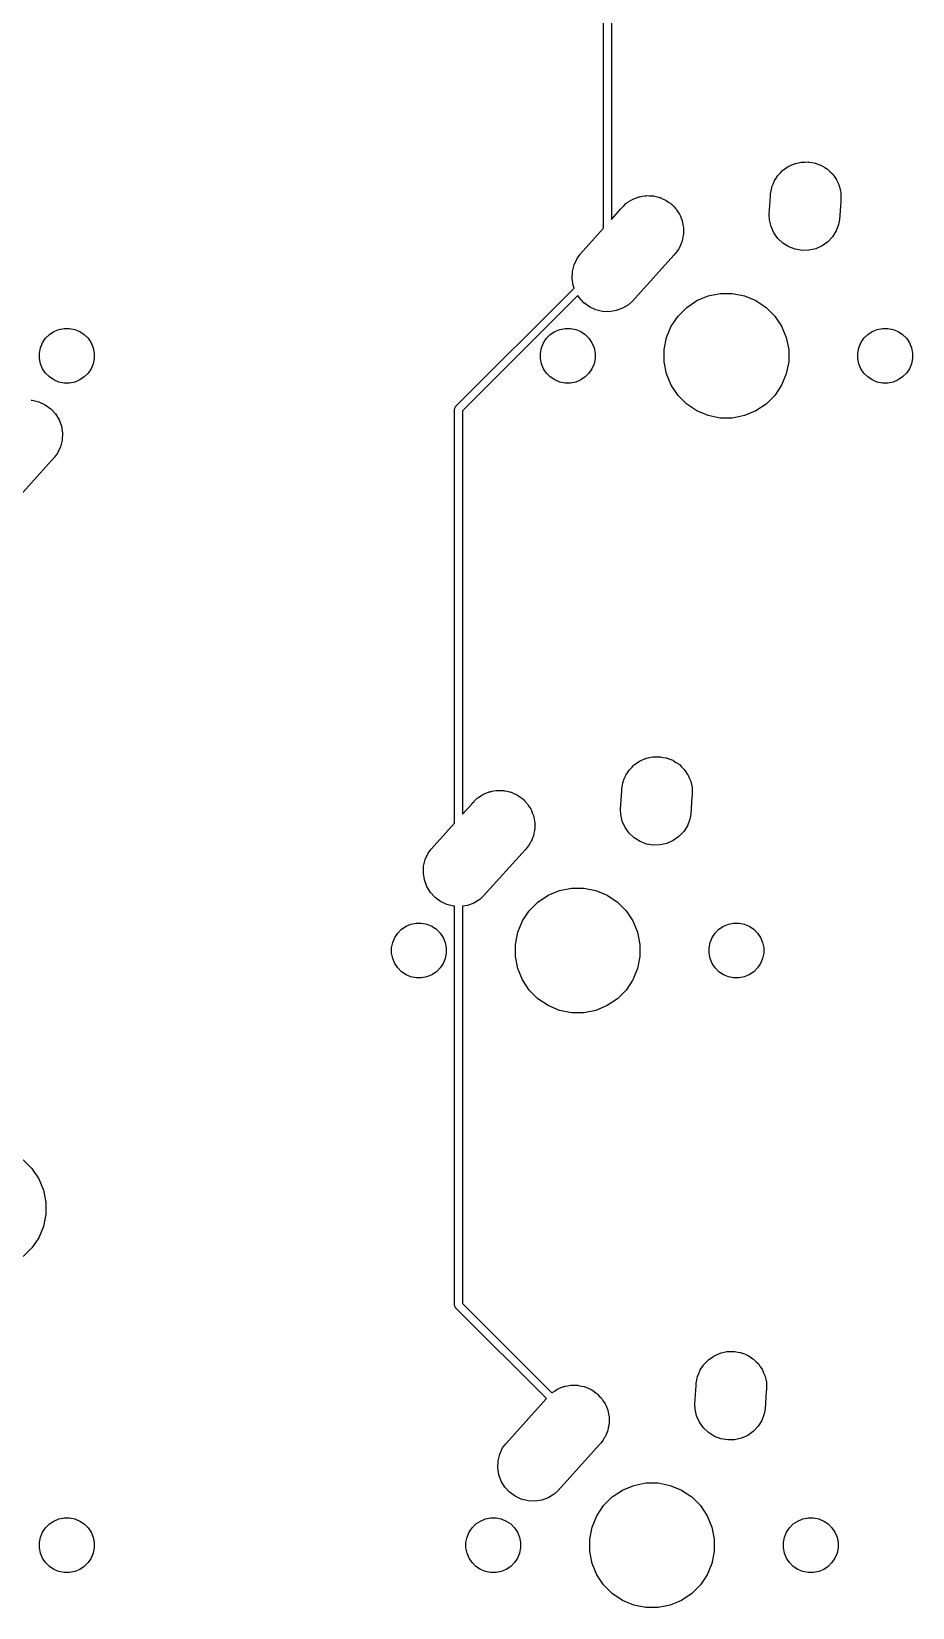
# Model space of a CAD drawing. Extents: x -662 to -203, y -195 to -58.
# Drawn here: x -512 to -483.8, y -166.3 to -115.9 of the extents above; entities that cross this region are included whole.
import ezdxf

# ---------------------------------------------------------------- set-up
doc = ezdxf.new("R2010")
doc.units = 0
doc.layers.add('BLACK', color=7, linetype='CONTINUOUS')

msp = doc.modelspace()

# ---------------------------------------------------------------- linework, layer by layer
at = {"layer": 'BLACK', "linetype": 'CONTINUOUS'}
for p, q in [((-493.674, -122.168), (-493.674, -108.92)), ((-493.42, -108.967), (-493.42, -121.885)), ((-487.73, -120.174), (-487.643, -120.138)), ((-487.643, -120.138), (-487.557, -120.099)), ((-487.557, -120.099), (-487.541, -120.095)), ((-487.541, -120.095), (-487.526, -120.089)), ((-487.526, -120.089), (-487.433, -120.071)), ((-487.433, -120.071), (-487.341, -120.049)), ((-487.341, -120.049), (-487.325, -120.049)), ((-487.325, -120.049), (-487.308, -120.046)), ((-487.308, -120.046), (-487.214, -120.046)), ((-487.214, -120.046), (-487.12, -120.043)), ((-487.12, -120.043), (-487.103, -120.046)), ((-487.103, -120.046), (-487.087, -120.046)), ((-487.087, -120.046), (-486.994, -120.064)), ((-486.994, -120.064), (-486.901, -120.08)), ((-486.901, -120.08), (-486.886, -120.086)), ((-486.886, -120.086), (-486.869, -120.089)), ((-486.869, -120.089), (-486.782, -120.125)), ((-486.782, -120.125), (-486.694, -120.159)), ((-488.201, -120.653), (-488.194, -120.638)), ((-488.194, -120.638), (-488.142, -120.559)), ((-488.142, -120.559), (-488.092, -120.479)), ((-488.092, -120.479), (-488.08, -120.467)), ((-488.08, -120.467), (-488.071, -120.454)), ((-488.071, -120.454), (-488.005, -120.387)), ((-488.005, -120.387), (-487.94, -120.318)), ((-487.94, -120.318), (-487.926, -120.309)), ((-487.926, -120.309), (-487.915, -120.297)), ((-487.915, -120.297), (-487.836, -120.244)), ((-487.836, -120.244), (-487.759, -120.19)), ((-487.759, -120.19), (-487.744, -120.183)), ((-487.744, -120.183), (-487.73, -120.174)), ((-486.694, -120.159), (-486.68, -120.167)), ((-486.68, -120.167), (-486.665, -120.174)), ((-486.665, -120.174), (-486.586, -120.226)), ((-486.586, -120.226), (-486.506, -120.276)), ((-486.506, -120.276), (-486.494, -120.288)), ((-486.494, -120.288), (-486.48, -120.297)), ((-486.48, -120.297), (-486.414, -120.364)), ((-486.414, -120.364), (-486.345, -120.428)), ((-486.345, -120.428), (-486.335, -120.442)), ((-486.335, -120.442), (-486.324, -120.454)), ((-486.324, -120.454), (-486.271, -120.532)), ((-486.271, -120.532), (-486.216, -120.609)), ((-486.216, -120.609), (-486.21, -120.624)), ((-486.21, -120.624), (-486.2, -120.638)), ((-486.2, -120.638), (-486.164, -120.725)), ((-492.518, -121.156), (-492.433, -121.142)), ((-492.433, -121.142), (-492.348, -121.126)), ((-492.348, -121.126), (-492.323, -121.126)), ((-492.323, -121.126), (-492.299, -121.122)), ((-492.299, -121.122), (-492.213, -121.126)), ((-492.213, -121.126), (-492.127, -121.126)), ((-492.127, -121.126), (-492.102, -121.131)), ((-492.102, -121.131), (-492.077, -121.132)), ((-492.077, -121.132), (-491.994, -121.152)), ((-488.364, -121.728), (-488.322, -121.132)), ((-488.322, -121.06), (-488.304, -120.967)), ((-488.322, -121.132), (-488.322, -121.06)), ((-488.304, -120.967), (-488.288, -120.874)), ((-488.288, -120.874), (-488.282, -120.859)), ((-488.282, -120.859), (-488.279, -120.843)), ((-488.279, -120.843), (-488.243, -120.755)), ((-488.243, -120.755), (-488.21, -120.667)), ((-488.21, -120.667), (-488.201, -120.653)), ((-486.164, -120.725), (-486.126, -120.811)), ((-486.126, -120.811), (-486.122, -120.827)), ((-486.122, -120.827), (-486.116, -120.843)), ((-486.116, -120.843), (-486.097, -120.935)), ((-486.097, -120.935), (-486.076, -121.027)), ((-486.076, -121.027), (-486.076, -121.044)), ((-486.076, -121.044), (-486.072, -121.06)), ((-486.072, -121.06), (-486.072, -121.154)), ((-493.42, -121.885), (-493.128, -121.559)), ((-493.128, -121.559), (-493.111, -121.534)), ((-493.111, -121.534), (-493.054, -121.477)), ((-493.054, -121.477), (-493.038, -121.458)), ((-493.038, -121.458), (-493.015, -121.438)), ((-493.015, -121.438), (-492.955, -121.377)), ((-492.955, -121.377), (-492.934, -121.363)), ((-492.934, -121.363), (-492.915, -121.346)), ((-492.915, -121.346), (-492.842, -121.302)), ((-492.842, -121.302), (-492.77, -121.254)), ((-492.77, -121.254), (-492.747, -121.244)), ((-492.747, -121.244), (-492.726, -121.231)), ((-492.726, -121.231), (-492.645, -121.202)), ((-492.645, -121.202), (-492.566, -121.169)), ((-492.566, -121.169), (-492.541, -121.164)), ((-492.541, -121.164), (-492.518, -121.156)), ((-491.994, -121.152), (-491.909, -121.169)), ((-491.909, -121.169), (-491.886, -121.178)), ((-491.886, -121.178), (-491.862, -121.184)), ((-491.862, -121.184), (-491.784, -121.221)), ((-491.784, -121.221), (-491.705, -121.254)), ((-491.705, -121.254), (-491.684, -121.268)), ((-491.684, -121.268), (-491.661, -121.278)), ((-491.661, -121.278), (-491.592, -121.329)), ((-491.592, -121.329), (-491.52, -121.377)), ((-491.52, -121.377), (-491.503, -121.395)), ((-491.503, -121.395), (-491.482, -121.409)), ((-491.482, -121.409), (-491.424, -121.473)), ((-491.424, -121.473), (-491.364, -121.534)), ((-491.364, -121.534), (-491.35, -121.554)), ((-491.35, -121.554), (-491.333, -121.573)), ((-491.333, -121.573), (-491.288, -121.646)), ((-491.288, -121.646), (-491.24, -121.718)), ((-486.08, -121.32), (-486.119, -121.883)), ((-486.072, -121.282), (-486.08, -121.32)), ((-486.072, -121.154), (-486.071, -121.193)), ((-486.071, -121.193), (-486.072, -121.209)), ((-486.072, -121.209), (-486.072, -121.282)), ((-491.24, -121.718), (-491.231, -121.741)), ((-491.231, -121.741), (-491.218, -121.762)), ((-491.218, -121.762), (-491.189, -121.843)), ((-491.189, -121.843), (-491.156, -121.923)), ((-491.156, -121.923), (-491.151, -121.947)), ((-491.151, -121.947), (-491.142, -121.971)), ((-491.142, -121.971), (-491.129, -122.056)), ((-491.129, -122.056), (-491.112, -122.14)), ((-491.112, -122.14), (-491.112, -122.165)), ((-488.359, -121.894), (-488.364, -121.728)), ((-488.309, -122.11), (-488.359, -121.894)), ((-488.218, -122.313), (-488.309, -122.11)), ((-486.146, -122.047), (-486.225, -122.254)), ((-486.119, -121.883), (-486.146, -122.047)), ((-494.422, -123.001), (-493.674, -122.168)), ((-491.171, -122.626), (-491.208, -122.704)), ((-491.165, -122.602), (-491.171, -122.626)), ((-491.156, -122.579), (-491.165, -122.602)), ((-491.139, -122.495), (-491.156, -122.579)), ((-491.118, -122.411), (-491.139, -122.495)), ((-491.117, -122.386), (-491.118, -122.411)), ((-491.112, -122.362), (-491.117, -122.386)), ((-491.112, -122.165), (-491.109, -122.19)), ((-491.109, -122.19), (-491.112, -122.276)), ((-491.112, -122.276), (-491.112, -122.362)), ((-488.09, -122.493), (-488.218, -122.313)), ((-487.929, -122.645), (-488.09, -122.493)), ((-487.741, -122.763), (-487.929, -122.645)), ((-486.495, -122.603), (-486.676, -122.732)), ((-486.343, -122.442), (-486.495, -122.603)), ((-486.225, -122.254), (-486.343, -122.442)), ((-494.614, -123.335), (-494.52, -123.134)), ((-494.52, -123.134), (-494.422, -123.001)), ((-491.42, -123.025), (-492.747, -124.503)), ((-491.364, -122.968), (-491.42, -123.025)), ((-491.316, -122.896), (-491.364, -122.968)), ((-491.265, -122.827), (-491.316, -122.896)), ((-491.254, -122.804), (-491.265, -122.827)), ((-491.24, -122.784), (-491.254, -122.804)), ((-491.208, -122.704), (-491.24, -122.784)), ((-487.534, -122.842), (-487.741, -122.763)), ((-487.315, -122.878), (-487.534, -122.842)), ((-487.094, -122.872), (-487.315, -122.878)), ((-486.878, -122.822), (-487.094, -122.872)), ((-486.676, -122.732), (-486.878, -122.822)), ((-494.676, -123.772), (-494.666, -123.55)), ((-494.666, -123.55), (-494.614, -123.335)), ((-498.395, -127.87), (-494.609, -124.084)), ((-494.643, -123.991), (-494.676, -123.772)), ((-494.609, -124.084), (-494.643, -123.991)), ((-494.491, -124.325), (-498.183, -128.017)), ((-494.452, -124.389), (-494.491, -124.325)), ((-494.302, -124.552), (-494.452, -124.389)), ((-494.124, -124.683), (-494.302, -124.552)), ((-493.923, -124.777), (-494.124, -124.683)), ((-492.869, -124.615), (-493.059, -124.73)), ((-492.747, -124.503), (-492.869, -124.615)), ((-491.008, -124.702), (-490.682, -124.484)), ((-490.682, -124.484), (-490.319, -124.333)), ((-490.319, -124.333), (-489.934, -124.257)), ((-489.934, -124.257), (-489.541, -124.257)), ((-489.541, -124.257), (-489.156, -124.333)), ((-489.156, -124.333), (-488.793, -124.484)), ((-488.793, -124.484), (-488.466, -124.702)), ((-493.708, -124.83), (-493.923, -124.777)), ((-493.486, -124.839), (-493.708, -124.83)), ((-493.267, -124.806), (-493.486, -124.839)), ((-493.059, -124.73), (-493.267, -124.806)), ((-491.504, -125.306), (-491.286, -124.98)), ((-491.286, -124.98), (-491.008, -124.702)), ((-488.466, -124.702), (-488.189, -124.98)), ((-488.189, -124.98), (-487.97, -125.306)), ((-511.627, -125.836), (-511.531, -125.693)), ((-511.531, -125.693), (-511.409, -125.571)), ((-511.409, -125.571), (-511.266, -125.475)), ((-511.266, -125.475), (-511.106, -125.409)), ((-511.106, -125.409), (-510.937, -125.376)), ((-510.937, -125.376), (-510.765, -125.376)), ((-510.765, -125.376), (-510.596, -125.409)), ((-510.596, -125.409), (-510.437, -125.475)), ((-510.437, -125.475), (-510.293, -125.571)), ((-510.293, -125.571), (-510.171, -125.693)), ((-510.171, -125.693), (-510.076, -125.836)), ((-495.593, -125.836), (-495.497, -125.693)), ((-495.497, -125.693), (-495.375, -125.571)), ((-495.375, -125.571), (-495.232, -125.475)), ((-495.232, -125.475), (-495.073, -125.409)), ((-495.073, -125.409), (-494.904, -125.376)), ((-494.904, -125.376), (-494.731, -125.376)), ((-494.731, -125.376), (-494.562, -125.409)), ((-494.562, -125.409), (-494.403, -125.475)), ((-494.403, -125.475), (-494.26, -125.571)), ((-494.26, -125.571), (-494.138, -125.693)), ((-494.138, -125.693), (-494.042, -125.836)), ((-491.731, -126.054), (-491.655, -125.669)), ((-491.655, -125.669), (-491.504, -125.306)), ((-487.97, -125.306), (-487.82, -125.669)), ((-487.82, -125.669), (-487.743, -126.054)), ((-485.433, -125.836), (-485.337, -125.693)), ((-485.337, -125.693), (-485.215, -125.571)), ((-485.215, -125.571), (-485.072, -125.475)), ((-485.072, -125.475), (-484.913, -125.409)), ((-484.913, -125.409), (-484.744, -125.376)), ((-484.744, -125.376), (-484.571, -125.376)), ((-484.571, -125.376), (-484.402, -125.409)), ((-484.402, -125.409), (-484.243, -125.475)), ((-484.243, -125.475), (-484.1, -125.571)), ((-484.1, -125.571), (-483.978, -125.693)), ((-483.978, -125.693), (-483.882, -125.836)), ((-511.726, -126.165), (-511.693, -125.995)), ((-511.726, -126.337), (-511.726, -126.165)), ((-511.693, -125.995), (-511.627, -125.836)), ((-510.076, -125.836), (-510.01, -125.995)), ((-510.01, -125.995), (-509.976, -126.165)), ((-509.976, -126.165), (-509.976, -126.337)), ((-495.692, -126.165), (-495.659, -125.995)), ((-495.692, -126.337), (-495.692, -126.165)), ((-495.659, -125.995), (-495.593, -125.836)), ((-494.042, -125.836), (-493.976, -125.995)), ((-493.976, -125.995), (-493.942, -126.165)), ((-493.942, -126.165), (-493.942, -126.337)), ((-491.731, -126.447), (-491.731, -126.054)), ((-487.743, -126.054), (-487.743, -126.447)), ((-485.532, -126.165), (-485.499, -125.995)), ((-485.532, -126.337), (-485.532, -126.165)), ((-485.499, -125.995), (-485.433, -125.836)), ((-483.882, -125.836), (-483.816, -125.995)), ((-483.816, -125.995), (-483.782, -126.165)), ((-483.782, -126.165), (-483.782, -126.337)), ((-511.693, -126.506), (-511.726, -126.337)), ((-511.627, -126.665), (-511.693, -126.506)), ((-511.531, -126.808), (-511.627, -126.665)), ((-510.076, -126.665), (-510.171, -126.808)), ((-510.01, -126.506), (-510.076, -126.665)), ((-509.976, -126.337), (-510.01, -126.506)), ((-495.659, -126.506), (-495.692, -126.337)), ((-495.593, -126.665), (-495.659, -126.506)), ((-495.497, -126.808), (-495.593, -126.665)), ((-494.042, -126.665), (-494.138, -126.808)), ((-493.976, -126.506), (-494.042, -126.665)), ((-493.942, -126.337), (-493.976, -126.506)), ((-491.655, -126.832), (-491.731, -126.447)), ((-487.743, -126.447), (-487.82, -126.832)), ((-485.499, -126.506), (-485.532, -126.337)), ((-485.433, -126.665), (-485.499, -126.506)), ((-485.337, -126.808), (-485.433, -126.665)), ((-483.882, -126.665), (-483.978, -126.808)), ((-483.816, -126.506), (-483.882, -126.665)), ((-483.782, -126.337), (-483.816, -126.506)), ((-511.409, -126.93), (-511.531, -126.808)), ((-511.266, -127.026), (-511.409, -126.93)), ((-511.106, -127.092), (-511.266, -127.026)), ((-510.937, -127.126), (-511.106, -127.092)), ((-510.765, -127.126), (-510.937, -127.126)), ((-510.596, -127.092), (-510.765, -127.126)), ((-510.437, -127.026), (-510.596, -127.092)), ((-510.293, -126.93), (-510.437, -127.026)), ((-510.171, -126.808), (-510.293, -126.93)), ((-495.375, -126.93), (-495.497, -126.808)), ((-495.232, -127.026), (-495.375, -126.93)), ((-495.073, -127.092), (-495.232, -127.026)), ((-494.904, -127.126), (-495.073, -127.092)), ((-494.731, -127.126), (-494.904, -127.126)), ((-494.562, -127.092), (-494.731, -127.126)), ((-494.403, -127.026), (-494.562, -127.092)), ((-494.26, -126.93), (-494.403, -127.026)), ((-494.138, -126.808), (-494.26, -126.93)), ((-491.504, -127.195), (-491.655, -126.832)), ((-491.286, -127.522), (-491.504, -127.195)), ((-487.97, -127.195), (-488.189, -127.522)), ((-487.82, -126.832), (-487.97, -127.195)), ((-485.215, -126.93), (-485.337, -126.808)), ((-485.072, -127.026), (-485.215, -126.93)), ((-484.913, -127.092), (-485.072, -127.026)), ((-484.744, -127.126), (-484.913, -127.092)), ((-484.571, -127.126), (-484.744, -127.126)), ((-484.402, -127.092), (-484.571, -127.126)), ((-484.243, -127.026), (-484.402, -127.092)), ((-484.1, -126.93), (-484.243, -127.026)), ((-483.978, -126.808), (-484.1, -126.93)), ((-511.994, -127.67), (-511.961, -127.672)), ((-511.961, -127.672), (-511.746, -127.724)), ((-491.008, -127.799), (-491.286, -127.522)), ((-488.189, -127.522), (-488.466, -127.799)), ((-511.746, -127.724), (-511.545, -127.818)), ((-511.545, -127.818), (-511.366, -127.949)), ((-511.366, -127.949), (-511.217, -128.113)), ((-511.217, -128.113), (-511.102, -128.302)), ((-498.438, -127.964), (-498.435, -127.939)), ((-498.437, -127.97), (-498.438, -127.964)), ((-498.437, -141.218), (-498.437, -127.97)), ((-498.435, -127.939), (-498.428, -127.915)), ((-498.428, -127.915), (-498.416, -127.893)), ((-498.428, -127.915), (-498.428, -127.915)), ((-498.416, -127.893), (-498.4, -127.874)), ((-498.4, -127.874), (-498.395, -127.87)), ((-498.183, -128.017), (-498.183, -140.935)), ((-490.682, -128.018), (-491.008, -127.799)), ((-490.319, -128.168), (-490.682, -128.018)), ((-489.934, -128.245), (-490.319, -128.168)), ((-489.156, -128.168), (-489.541, -128.245)), ((-488.793, -128.018), (-489.156, -128.168)), ((-488.466, -127.799), (-488.793, -128.018)), ((-511.102, -128.302), (-511.026, -128.511)), ((-511.026, -128.511), (-510.992, -128.73)), ((-489.541, -128.245), (-489.934, -128.245)), ((-511.055, -129.166), (-511.149, -129.367)), ((-511.002, -128.951), (-511.055, -129.166)), ((-510.992, -128.73), (-511.002, -128.951)), ((-511.247, -129.501), (-512.54, -130.942)), ((-511.149, -129.367), (-511.247, -129.501)), ((-492.677, -139.347), (-492.599, -139.294)), ((-492.599, -139.294), (-492.522, -139.24)), ((-492.522, -139.24), (-492.507, -139.233)), ((-492.507, -139.233), (-492.493, -139.224)), ((-492.493, -139.224), (-492.406, -139.188)), ((-492.406, -139.188), (-492.32, -139.149)), ((-492.32, -139.149), (-492.303, -139.145)), ((-492.303, -139.145), (-492.288, -139.139)), ((-492.288, -139.139), (-492.196, -139.121)), ((-492.196, -139.121), (-492.104, -139.099)), ((-492.104, -139.099), (-492.087, -139.099)), ((-492.087, -139.099), (-492.071, -139.096)), ((-492.071, -139.096), (-491.976, -139.096)), ((-491.976, -139.096), (-491.882, -139.093)), ((-491.882, -139.093), (-491.866, -139.096)), ((-491.866, -139.096), (-491.849, -139.096)), ((-491.849, -139.096), (-491.757, -139.114)), ((-491.757, -139.114), (-491.664, -139.13)), ((-491.664, -139.13), (-491.648, -139.136)), ((-491.648, -139.136), (-491.632, -139.139)), ((-491.632, -139.139), (-491.545, -139.175)), ((-491.545, -139.175), (-491.456, -139.209)), ((-491.456, -139.209), (-491.442, -139.217)), ((-491.442, -139.217), (-491.427, -139.224)), ((-491.427, -139.224), (-491.349, -139.276)), ((-491.349, -139.276), (-491.269, -139.326)), ((-493.042, -139.893), (-493.006, -139.805)), ((-493.006, -139.805), (-492.972, -139.717)), ((-492.972, -139.717), (-492.963, -139.703)), ((-492.963, -139.703), (-492.957, -139.688)), ((-492.957, -139.688), (-492.904, -139.609)), ((-492.904, -139.609), (-492.854, -139.529)), ((-492.854, -139.529), (-492.843, -139.517)), ((-492.843, -139.517), (-492.834, -139.504)), ((-492.834, -139.504), (-492.767, -139.437)), ((-492.767, -139.437), (-492.702, -139.368)), ((-492.702, -139.368), (-492.689, -139.359)), ((-492.689, -139.359), (-492.677, -139.347)), ((-491.269, -139.326), (-491.257, -139.338)), ((-491.257, -139.338), (-491.243, -139.347)), ((-491.243, -139.347), (-491.176, -139.414)), ((-491.176, -139.414), (-491.107, -139.478)), ((-491.107, -139.478), (-491.098, -139.492)), ((-491.098, -139.492), (-491.086, -139.504)), ((-491.086, -139.504), (-491.034, -139.582)), ((-491.034, -139.582), (-490.979, -139.659)), ((-490.979, -139.659), (-490.972, -139.674)), ((-490.972, -139.674), (-490.963, -139.688)), ((-490.963, -139.688), (-490.927, -139.775)), ((-490.927, -139.775), (-490.888, -139.861)), ((-497.604, -140.352), (-497.533, -140.304)), ((-497.533, -140.304), (-497.51, -140.294)), ((-497.51, -140.294), (-497.488, -140.281)), ((-497.488, -140.281), (-497.408, -140.252)), ((-497.408, -140.252), (-497.328, -140.219)), ((-497.328, -140.219), (-497.304, -140.214)), ((-497.304, -140.214), (-497.28, -140.206)), ((-497.28, -140.206), (-497.195, -140.192)), ((-497.195, -140.192), (-497.111, -140.176)), ((-497.111, -140.176), (-497.086, -140.176)), ((-497.086, -140.176), (-497.061, -140.172)), ((-497.061, -140.172), (-496.975, -140.176)), ((-496.975, -140.176), (-496.889, -140.176)), ((-496.889, -140.176), (-496.865, -140.181)), ((-496.865, -140.181), (-496.84, -140.182)), ((-496.84, -140.182), (-496.756, -140.202)), ((-496.756, -140.202), (-496.672, -140.219)), ((-496.672, -140.219), (-496.649, -140.228)), ((-496.649, -140.228), (-496.624, -140.234)), ((-496.624, -140.234), (-496.546, -140.271)), ((-496.546, -140.271), (-496.467, -140.304)), ((-496.467, -140.304), (-496.446, -140.318)), ((-496.446, -140.318), (-496.424, -140.328)), ((-496.424, -140.328), (-496.354, -140.379)), ((-493.126, -140.778), (-493.085, -140.182)), ((-493.085, -140.11), (-493.066, -140.017)), ((-493.085, -140.182), (-493.085, -140.11)), ((-493.066, -140.017), (-493.051, -139.924)), ((-493.051, -139.924), (-493.045, -139.909)), ((-493.045, -139.909), (-493.042, -139.893)), ((-490.888, -139.861), (-490.884, -139.877)), ((-490.884, -139.877), (-490.878, -139.893)), ((-490.878, -139.893), (-490.86, -139.985)), ((-490.86, -139.985), (-490.839, -140.077)), ((-490.835, -140.332), (-490.843, -140.37)), ((-490.839, -140.077), (-490.838, -140.094)), ((-490.838, -140.094), (-490.835, -140.11)), ((-490.835, -140.11), (-490.835, -140.204)), ((-490.835, -140.204), (-490.834, -140.243)), ((-490.834, -140.243), (-490.835, -140.259)), ((-490.835, -140.259), (-490.835, -140.332)), ((-498.183, -140.935), (-497.891, -140.609)), ((-497.891, -140.609), (-497.874, -140.584)), ((-497.874, -140.584), (-497.817, -140.527)), ((-497.817, -140.527), (-497.8, -140.508)), ((-497.8, -140.508), (-497.778, -140.488)), ((-497.778, -140.488), (-497.717, -140.427)), ((-497.717, -140.427), (-497.696, -140.413)), ((-497.696, -140.413), (-497.678, -140.396)), ((-497.678, -140.396), (-497.604, -140.352)), ((-496.354, -140.379), (-496.283, -140.427)), ((-496.283, -140.427), (-496.265, -140.445)), ((-496.265, -140.445), (-496.245, -140.459)), ((-496.245, -140.459), (-496.187, -140.523)), ((-496.187, -140.523), (-496.126, -140.584)), ((-496.126, -140.584), (-496.112, -140.604)), ((-496.112, -140.604), (-496.095, -140.623)), ((-496.095, -140.623), (-496.051, -140.696)), ((-496.051, -140.696), (-496.003, -140.768)), ((-496.003, -140.768), (-495.993, -140.791)), ((-495.993, -140.791), (-495.98, -140.812)), ((-495.98, -140.812), (-495.951, -140.893)), ((-493.121, -140.944), (-493.126, -140.778)), ((-490.843, -140.37), (-490.881, -140.933)), ((-499.184, -142.051), (-498.437, -141.218)), ((-495.951, -140.893), (-495.918, -140.973)), ((-495.918, -140.973), (-495.913, -140.997)), ((-495.913, -140.997), (-495.905, -141.021)), ((-495.905, -141.021), (-495.892, -141.106)), ((-495.892, -141.106), (-495.875, -141.19)), ((-495.875, -141.19), (-495.875, -141.215)), ((-495.875, -141.215), (-495.871, -141.24)), ((-495.871, -141.24), (-495.875, -141.326)), ((-495.875, -141.326), (-495.875, -141.412)), ((-493.072, -141.16), (-493.121, -140.944)), ((-492.981, -141.363), (-493.072, -141.16)), ((-490.988, -141.304), (-491.105, -141.492)), ((-490.909, -141.097), (-490.988, -141.304)), ((-490.881, -140.933), (-490.909, -141.097)), ((-496.003, -141.834), (-496.017, -141.854)), ((-495.97, -141.754), (-496.003, -141.834)), ((-495.934, -141.676), (-495.97, -141.754)), ((-495.928, -141.652), (-495.934, -141.676)), ((-495.918, -141.629), (-495.928, -141.652)), ((-495.901, -141.545), (-495.918, -141.629)), ((-495.881, -141.461), (-495.901, -141.545)), ((-495.88, -141.436), (-495.881, -141.461)), ((-495.875, -141.412), (-495.88, -141.436)), ((-492.852, -141.543), (-492.981, -141.363)), ((-492.691, -141.695), (-492.852, -141.543)), ((-492.503, -141.813), (-492.691, -141.695)), ((-492.296, -141.892), (-492.503, -141.813)), ((-491.438, -141.782), (-491.64, -141.872)), ((-491.257, -141.653), (-491.438, -141.782)), ((-491.105, -141.492), (-491.257, -141.653)), ((-499.376, -142.385), (-499.282, -142.184)), ((-499.282, -142.184), (-499.184, -142.051)), ((-496.183, -142.075), (-497.509, -143.553)), ((-496.126, -142.018), (-496.183, -142.075)), ((-496.078, -141.946), (-496.126, -142.018)), ((-496.027, -141.877), (-496.078, -141.946)), ((-496.017, -141.854), (-496.027, -141.877)), ((-492.078, -141.928), (-492.296, -141.892)), ((-491.856, -141.922), (-492.078, -141.928)), ((-491.64, -141.872), (-491.856, -141.922)), ((-499.439, -142.822), (-499.429, -142.6)), ((-499.405, -143.041), (-499.439, -142.822)), ((-499.429, -142.6), (-499.376, -142.385)), ((-499.329, -143.249), (-499.405, -143.041)), ((-499.214, -143.439), (-499.329, -143.249)), ((-495.081, -143.383), (-494.696, -143.307)), ((-494.696, -143.307), (-494.304, -143.307)), ((-494.304, -143.307), (-493.918, -143.383)), ((-499.065, -143.602), (-499.214, -143.439)), ((-498.886, -143.733), (-499.065, -143.602)), ((-498.685, -143.827), (-498.886, -143.733)), ((-498.47, -143.88), (-498.685, -143.827)), ((-498.03, -143.856), (-498.183, -143.879)), ((-497.821, -143.78), (-498.03, -143.856)), ((-497.632, -143.665), (-497.821, -143.78)), ((-497.509, -143.553), (-497.632, -143.665)), ((-496.049, -144.03), (-495.771, -143.752)), ((-495.771, -143.752), (-495.444, -143.534)), ((-495.444, -143.534), (-495.081, -143.383)), ((-493.918, -143.383), (-493.555, -143.534)), ((-493.555, -143.534), (-493.229, -143.752)), ((-493.229, -143.752), (-492.951, -144.03)), ((-498.437, -143.881), (-498.47, -143.88)), ((-498.437, -156.653), (-498.437, -143.881)), ((-498.183, -143.879), (-498.183, -156.607)), ((-496.417, -144.719), (-496.267, -144.356)), ((-496.267, -144.356), (-496.049, -144.03)), ((-492.951, -144.03), (-492.733, -144.356)), ((-492.733, -144.356), (-492.583, -144.719)), ((-500.355, -144.886), (-500.26, -144.743)), ((-500.26, -144.743), (-500.138, -144.621)), ((-500.138, -144.621), (-499.994, -144.525)), ((-499.994, -144.525), (-499.835, -144.459)), ((-499.835, -144.459), (-499.666, -144.426)), ((-499.666, -144.426), (-499.494, -144.426)), ((-499.494, -144.426), (-499.325, -144.459)), ((-499.325, -144.459), (-499.165, -144.525)), ((-499.165, -144.525), (-499.022, -144.621)), ((-499.022, -144.621), (-498.9, -144.743)), ((-498.9, -144.743), (-498.804, -144.886)), ((-496.494, -145.104), (-496.417, -144.719)), ((-492.583, -144.719), (-492.506, -145.104)), ((-490.195, -144.886), (-490.1, -144.743)), ((-490.1, -144.743), (-489.978, -144.621)), ((-489.978, -144.621), (-489.834, -144.525)), ((-489.834, -144.525), (-489.675, -144.459)), ((-489.675, -144.459), (-489.506, -144.426)), ((-489.506, -144.426), (-489.334, -144.426)), ((-489.334, -144.426), (-489.165, -144.459)), ((-489.165, -144.459), (-489.005, -144.525)), ((-489.005, -144.525), (-488.862, -144.621)), ((-488.862, -144.621), (-488.74, -144.743)), ((-488.74, -144.743), (-488.644, -144.886)), ((-500.455, -145.215), (-500.421, -145.045)), ((-500.455, -145.387), (-500.455, -145.215)), ((-500.421, -145.045), (-500.355, -144.886)), ((-498.804, -144.886), (-498.739, -145.045)), ((-498.739, -145.045), (-498.705, -145.215)), ((-498.705, -145.215), (-498.705, -145.387)), ((-496.494, -145.497), (-496.494, -145.104)), ((-492.506, -145.104), (-492.506, -145.497)), ((-490.295, -145.215), (-490.261, -145.045)), ((-490.295, -145.387), (-490.295, -145.215)), ((-490.261, -145.045), (-490.195, -144.886)), ((-488.644, -144.886), (-488.579, -145.045)), ((-488.579, -145.045), (-488.545, -145.215)), ((-488.545, -145.215), (-488.545, -145.387)), ((-500.421, -145.556), (-500.455, -145.387)), ((-500.355, -145.715), (-500.421, -145.556)), ((-500.26, -145.858), (-500.355, -145.715)), ((-500.138, -145.98), (-500.26, -145.858)), ((-498.9, -145.858), (-499.022, -145.98)), ((-498.804, -145.715), (-498.9, -145.858)), ((-498.739, -145.556), (-498.804, -145.715)), ((-498.705, -145.387), (-498.739, -145.556)), ((-496.417, -145.882), (-496.494, -145.497)), ((-496.267, -146.245), (-496.417, -145.882)), ((-492.583, -145.882), (-492.733, -146.245)), ((-492.506, -145.497), (-492.583, -145.882)), ((-490.261, -145.556), (-490.295, -145.387)), ((-490.195, -145.715), (-490.261, -145.556)), ((-490.1, -145.858), (-490.195, -145.715)), ((-489.978, -145.98), (-490.1, -145.858)), ((-488.74, -145.858), (-488.862, -145.98)), ((-488.644, -145.715), (-488.74, -145.858)), ((-488.579, -145.556), (-488.644, -145.715)), ((-488.545, -145.387), (-488.579, -145.556)), ((-499.994, -146.076), (-500.138, -145.98)), ((-499.835, -146.142), (-499.994, -146.076)), ((-499.666, -146.176), (-499.835, -146.142)), ((-499.494, -146.176), (-499.666, -146.176)), ((-499.325, -146.142), (-499.494, -146.176)), ((-499.165, -146.076), (-499.325, -146.142)), ((-499.022, -145.98), (-499.165, -146.076)), ((-496.049, -146.572), (-496.267, -146.245)), ((-492.733, -146.245), (-492.951, -146.572)), ((-489.834, -146.076), (-489.978, -145.98)), ((-489.675, -146.142), (-489.834, -146.076)), ((-489.506, -146.176), (-489.675, -146.142)), ((-489.334, -146.176), (-489.506, -146.176)), ((-489.165, -146.142), (-489.334, -146.176)), ((-489.005, -146.076), (-489.165, -146.142)), ((-488.862, -145.98), (-489.005, -146.076)), ((-495.771, -146.849), (-496.049, -146.572)), ((-495.444, -147.068), (-495.771, -146.849)), ((-493.229, -146.849), (-493.555, -147.068)), ((-492.951, -146.572), (-493.229, -146.849)), ((-495.081, -147.218), (-495.444, -147.068)), ((-494.696, -147.295), (-495.081, -147.218)), ((-494.304, -147.295), (-494.696, -147.295)), ((-493.918, -147.218), (-494.304, -147.295)), ((-493.555, -147.068), (-493.918, -147.218)), ((-512.247, -152.007), (-511.969, -152.285)), ((-511.969, -152.285), (-511.751, -152.611)), ((-511.751, -152.611), (-511.601, -152.974)), ((-511.601, -152.974), (-511.524, -153.359)), ((-511.524, -153.359), (-511.524, -153.752)), ((-511.524, -153.752), (-511.601, -154.137)), ((-511.601, -154.137), (-511.751, -154.5)), ((-511.969, -154.827), (-512.247, -155.104)), ((-511.751, -154.5), (-511.969, -154.827)), ((-498.438, -156.659), (-498.437, -156.653)), ((-498.435, -156.684), (-498.438, -156.659)), ((-498.428, -156.708), (-498.435, -156.684)), ((-498.416, -156.73), (-498.428, -156.708)), ((-498.428, -156.708), (-498.428, -156.708)), ((-498.4, -156.75), (-498.416, -156.73)), ((-498.395, -156.754), (-498.4, -156.75)), ((-495.502, -159.647), (-498.395, -156.754)), ((-498.183, -156.607), (-495.322, -159.468)), ((-490.452, -158.554), (-490.386, -158.487)), ((-490.386, -158.487), (-490.321, -158.418)), ((-490.321, -158.418), (-490.308, -158.409)), ((-490.308, -158.409), (-490.296, -158.397)), ((-490.296, -158.397), (-490.217, -158.344)), ((-490.217, -158.344), (-490.141, -158.29)), ((-490.141, -158.29), (-490.125, -158.283)), ((-490.125, -158.283), (-490.112, -158.274)), ((-490.112, -158.274), (-490.024, -158.238)), ((-490.024, -158.238), (-489.938, -158.199)), ((-489.938, -158.199), (-489.922, -158.195)), ((-489.922, -158.195), (-489.907, -158.189)), ((-489.907, -158.189), (-489.814, -158.171)), ((-489.814, -158.171), (-489.722, -158.149)), ((-489.722, -158.149), (-489.706, -158.149)), ((-489.706, -158.149), (-489.689, -158.146)), ((-489.689, -158.146), (-489.595, -158.146)), ((-489.595, -158.146), (-489.501, -158.143)), ((-489.501, -158.143), (-489.484, -158.146)), ((-489.484, -158.146), (-489.468, -158.146)), ((-489.468, -158.146), (-489.375, -158.164)), ((-489.375, -158.164), (-489.282, -158.18)), ((-489.282, -158.18), (-489.267, -158.186)), ((-489.267, -158.186), (-489.25, -158.189)), ((-489.25, -158.189), (-489.163, -158.225)), ((-489.163, -158.225), (-489.075, -158.259)), ((-489.075, -158.259), (-489.061, -158.267)), ((-489.061, -158.267), (-489.046, -158.274)), ((-489.046, -158.274), (-488.967, -158.326)), ((-488.967, -158.326), (-488.887, -158.376)), ((-488.887, -158.376), (-488.875, -158.388)), ((-488.875, -158.388), (-488.862, -158.397)), ((-488.862, -158.397), (-488.795, -158.464)), ((-488.795, -158.464), (-488.726, -158.528)), ((-490.685, -159.067), (-490.67, -158.974)), ((-490.67, -158.974), (-490.664, -158.959)), ((-490.664, -158.959), (-490.66, -158.943)), ((-490.66, -158.943), (-490.624, -158.855)), ((-490.624, -158.855), (-490.591, -158.767)), ((-490.591, -158.767), (-490.582, -158.753)), ((-490.582, -158.753), (-490.576, -158.738)), ((-490.576, -158.738), (-490.523, -158.659)), ((-490.523, -158.659), (-490.473, -158.579)), ((-490.473, -158.579), (-490.462, -158.567)), ((-490.462, -158.567), (-490.452, -158.554)), ((-488.726, -158.528), (-488.717, -158.542)), ((-488.717, -158.542), (-488.705, -158.554)), ((-488.705, -158.554), (-488.652, -158.632)), ((-488.652, -158.632), (-488.598, -158.709)), ((-488.598, -158.709), (-488.591, -158.724)), ((-488.591, -158.724), (-488.582, -158.738)), ((-488.582, -158.738), (-488.546, -158.825)), ((-488.546, -158.825), (-488.507, -158.911)), ((-488.507, -158.911), (-488.503, -158.927)), ((-488.503, -158.927), (-488.497, -158.943)), ((-488.497, -158.943), (-488.478, -159.035)), ((-495.322, -159.468), (-495.315, -159.463)), ((-495.315, -159.463), (-495.297, -159.446)), ((-495.297, -159.446), (-495.223, -159.402)), ((-495.223, -159.402), (-495.152, -159.354)), ((-495.152, -159.354), (-495.128, -159.344)), ((-495.128, -159.344), (-495.107, -159.331)), ((-495.107, -159.331), (-495.026, -159.302)), ((-495.026, -159.302), (-494.947, -159.269)), ((-494.947, -159.269), (-494.922, -159.264)), ((-494.922, -159.264), (-494.899, -159.256)), ((-494.899, -159.256), (-494.814, -159.242)), ((-494.814, -159.242), (-494.729, -159.226)), ((-494.729, -159.226), (-494.704, -159.226)), ((-494.704, -159.226), (-494.68, -159.222)), ((-494.68, -159.222), (-494.594, -159.226)), ((-494.594, -159.226), (-494.508, -159.226)), ((-494.508, -159.226), (-494.483, -159.231)), ((-494.483, -159.231), (-494.458, -159.232)), ((-494.458, -159.232), (-494.375, -159.252)), ((-494.375, -159.252), (-494.29, -159.269)), ((-494.29, -159.269), (-494.267, -159.278)), ((-494.267, -159.278), (-494.243, -159.284)), ((-494.243, -159.284), (-494.165, -159.321)), ((-494.165, -159.321), (-494.086, -159.354)), ((-494.086, -159.354), (-494.065, -159.368)), ((-494.065, -159.368), (-494.042, -159.378)), ((-494.042, -159.378), (-493.973, -159.429)), ((-493.973, -159.429), (-493.902, -159.477)), ((-493.902, -159.477), (-493.884, -159.495)), ((-493.884, -159.495), (-493.864, -159.509)), ((-493.864, -159.509), (-493.806, -159.573)), ((-490.745, -159.828), (-490.704, -159.232)), ((-490.704, -159.16), (-490.685, -159.067)), ((-490.704, -159.232), (-490.704, -159.16)), ((-488.461, -159.42), (-488.5, -159.983)), ((-488.478, -159.035), (-488.457, -159.127)), ((-488.454, -159.382), (-488.461, -159.42)), ((-488.457, -159.127), (-488.457, -159.144)), ((-488.457, -159.144), (-488.454, -159.16)), ((-488.454, -159.16), (-488.454, -159.254)), ((-488.454, -159.254), (-488.453, -159.293)), ((-488.453, -159.293), (-488.454, -159.309)), ((-488.454, -159.309), (-488.454, -159.382)), ((-496.803, -161.101), (-495.51, -159.659)), ((-495.51, -159.659), (-495.502, -159.647)), ((-493.806, -159.573), (-493.745, -159.634)), ((-493.745, -159.634), (-493.731, -159.654)), ((-493.731, -159.654), (-493.714, -159.673)), ((-493.714, -159.673), (-493.669, -159.746)), ((-493.669, -159.746), (-493.622, -159.818)), ((-493.622, -159.818), (-493.612, -159.841)), ((-493.612, -159.841), (-493.599, -159.862)), ((-493.599, -159.862), (-493.57, -159.943)), ((-493.57, -159.943), (-493.537, -160.023)), ((-490.74, -159.994), (-490.745, -159.828)), ((-490.69, -160.21), (-490.74, -159.994)), ((-488.5, -159.983), (-488.528, -160.147)), ((-493.537, -160.023), (-493.532, -160.047)), ((-493.532, -160.047), (-493.523, -160.071)), ((-493.523, -160.071), (-493.51, -160.156)), ((-493.5, -160.511), (-493.52, -160.595)), ((-493.51, -160.156), (-493.494, -160.24)), ((-493.499, -160.486), (-493.5, -160.511)), ((-493.494, -160.462), (-493.499, -160.486)), ((-493.494, -160.24), (-493.494, -160.265)), ((-493.494, -160.265), (-493.49, -160.29)), ((-493.49, -160.29), (-493.494, -160.376)), ((-493.494, -160.376), (-493.494, -160.462)), ((-490.6, -160.413), (-490.69, -160.21)), ((-490.471, -160.593), (-490.6, -160.413)), ((-488.606, -160.354), (-488.724, -160.542)), ((-488.528, -160.147), (-488.606, -160.354)), ((-493.697, -160.996), (-493.745, -161.068)), ((-493.646, -160.927), (-493.697, -160.996)), ((-493.636, -160.904), (-493.646, -160.927)), ((-493.622, -160.884), (-493.636, -160.904)), ((-493.589, -160.804), (-493.622, -160.884)), ((-493.552, -160.726), (-493.589, -160.804)), ((-493.546, -160.702), (-493.552, -160.726)), ((-493.537, -160.679), (-493.546, -160.702)), ((-493.52, -160.595), (-493.537, -160.679)), ((-490.31, -160.745), (-490.471, -160.593)), ((-490.122, -160.863), (-490.31, -160.745)), ((-489.915, -160.942), (-490.122, -160.863)), ((-489.696, -160.978), (-489.915, -160.942)), ((-489.475, -160.972), (-489.696, -160.978)), ((-489.259, -160.922), (-489.475, -160.972)), ((-489.057, -160.832), (-489.259, -160.922)), ((-488.876, -160.703), (-489.057, -160.832)), ((-488.724, -160.542), (-488.876, -160.703)), ((-497.048, -161.65), (-496.995, -161.435)), ((-496.995, -161.435), (-496.901, -161.234)), ((-496.901, -161.234), (-496.803, -161.101)), ((-493.802, -161.125), (-495.128, -162.603)), ((-493.745, -161.068), (-493.802, -161.125)), ((-497.057, -161.872), (-497.048, -161.65)), ((-497.024, -162.091), (-497.057, -161.872)), ((-496.948, -162.299), (-497.024, -162.091)), ((-496.833, -162.489), (-496.948, -162.299)), ((-496.684, -162.652), (-496.833, -162.489)), ((-493.063, -162.584), (-492.7, -162.433)), ((-492.7, -162.433), (-492.315, -162.357)), ((-492.315, -162.357), (-491.922, -162.357)), ((-491.922, -162.357), (-491.537, -162.433)), ((-491.537, -162.433), (-491.174, -162.584)), ((-496.505, -162.783), (-496.684, -162.652)), ((-496.304, -162.877), (-496.505, -162.783)), ((-496.089, -162.93), (-496.304, -162.877)), ((-495.868, -162.939), (-496.089, -162.93)), ((-495.648, -162.906), (-495.868, -162.939)), ((-495.44, -162.83), (-495.648, -162.906)), ((-495.251, -162.715), (-495.44, -162.83)), ((-495.128, -162.603), (-495.251, -162.715)), ((-493.667, -163.08), (-493.39, -162.802)), ((-493.39, -162.802), (-493.063, -162.584)), ((-491.174, -162.584), (-490.848, -162.802)), ((-490.848, -162.802), (-490.57, -163.08)), ((-511.266, -163.575), (-511.106, -163.509)), ((-511.106, -163.509), (-510.937, -163.476)), ((-510.937, -163.476), (-510.765, -163.476)), ((-510.765, -163.476), (-510.596, -163.509)), ((-510.596, -163.509), (-510.437, -163.575)), ((-497.613, -163.575), (-497.454, -163.509)), ((-497.454, -163.509), (-497.285, -163.476)), ((-497.285, -163.476), (-497.112, -163.476)), ((-497.112, -163.476), (-496.943, -163.509)), ((-496.943, -163.509), (-496.784, -163.575)), ((-494.036, -163.769), (-493.886, -163.406)), ((-493.886, -163.406), (-493.667, -163.08)), ((-490.57, -163.08), (-490.352, -163.406)), ((-490.352, -163.406), (-490.201, -163.769)), ((-487.453, -163.575), (-487.294, -163.509)), ((-487.294, -163.509), (-487.125, -163.476)), ((-487.125, -163.476), (-486.952, -163.476)), ((-486.952, -163.476), (-486.783, -163.509)), ((-486.783, -163.509), (-486.624, -163.575)), ((-511.693, -164.095), (-511.627, -163.936)), ((-511.627, -163.936), (-511.531, -163.793)), ((-511.531, -163.793), (-511.409, -163.671)), ((-511.409, -163.671), (-511.266, -163.575)), ((-510.437, -163.575), (-510.293, -163.671)), ((-510.293, -163.671), (-510.171, -163.793)), ((-510.171, -163.793), (-510.076, -163.936)), ((-510.076, -163.936), (-510.01, -164.095)), ((-498.04, -164.095), (-497.974, -163.936)), ((-497.974, -163.936), (-497.878, -163.793)), ((-497.878, -163.793), (-497.756, -163.671)), ((-497.756, -163.671), (-497.613, -163.575)), ((-496.784, -163.575), (-496.641, -163.671)), ((-496.641, -163.671), (-496.519, -163.793)), ((-496.519, -163.793), (-496.423, -163.936)), ((-496.423, -163.936), (-496.357, -164.095)), ((-494.113, -164.154), (-494.036, -163.769)), ((-490.201, -163.769), (-490.125, -164.154)), ((-487.88, -164.095), (-487.814, -163.936)), ((-487.814, -163.936), (-487.718, -163.793)), ((-487.718, -163.793), (-487.596, -163.671)), ((-487.596, -163.671), (-487.453, -163.575)), ((-486.624, -163.575), (-486.481, -163.671)), ((-486.481, -163.671), (-486.359, -163.793)), ((-486.359, -163.793), (-486.263, -163.936)), ((-486.263, -163.936), (-486.197, -164.095)), ((-511.726, -164.265), (-511.693, -164.095)), ((-511.726, -164.437), (-511.726, -164.265)), ((-511.693, -164.606), (-511.726, -164.437)), ((-510.01, -164.095), (-509.976, -164.265)), ((-509.976, -164.437), (-510.01, -164.606)), ((-509.976, -164.265), (-509.976, -164.437)), ((-498.074, -164.265), (-498.04, -164.095)), ((-498.074, -164.437), (-498.074, -164.265)), ((-498.04, -164.606), (-498.074, -164.437)), ((-496.357, -164.095), (-496.324, -164.265)), ((-496.324, -164.437), (-496.357, -164.606)), ((-496.324, -164.265), (-496.324, -164.437)), ((-494.113, -164.547), (-494.113, -164.154)), ((-494.036, -164.932), (-494.113, -164.547)), ((-490.125, -164.547), (-490.201, -164.932)), ((-490.125, -164.154), (-490.125, -164.547)), ((-487.914, -164.265), (-487.88, -164.095)), ((-487.914, -164.437), (-487.914, -164.265)), ((-487.88, -164.606), (-487.914, -164.437)), ((-486.197, -164.095), (-486.164, -164.265)), ((-486.164, -164.437), (-486.197, -164.606)), ((-486.164, -164.265), (-486.164, -164.437)), ((-511.627, -164.765), (-511.693, -164.606)), ((-511.531, -164.908), (-511.627, -164.765)), ((-511.409, -165.03), (-511.531, -164.908)), ((-511.266, -165.126), (-511.409, -165.03)), ((-510.293, -165.03), (-510.437, -165.126)), ((-510.171, -164.908), (-510.293, -165.03)), ((-510.076, -164.765), (-510.171, -164.908)), ((-510.01, -164.606), (-510.076, -164.765)), ((-497.974, -164.765), (-498.04, -164.606)), ((-497.878, -164.908), (-497.974, -164.765)), ((-497.756, -165.03), (-497.878, -164.908)), ((-497.613, -165.126), (-497.756, -165.03)), ((-496.641, -165.03), (-496.784, -165.126)), ((-496.519, -164.908), (-496.641, -165.03)), ((-496.423, -164.765), (-496.519, -164.908)), ((-496.357, -164.606), (-496.423, -164.765)), ((-493.886, -165.295), (-494.036, -164.932)), ((-490.201, -164.932), (-490.352, -165.295)), ((-487.814, -164.765), (-487.88, -164.606)), ((-487.718, -164.908), (-487.814, -164.765)), ((-487.596, -165.03), (-487.718, -164.908)), ((-487.453, -165.126), (-487.596, -165.03)), ((-486.481, -165.03), (-486.624, -165.126)), ((-486.359, -164.908), (-486.481, -165.03)), ((-486.263, -164.765), (-486.359, -164.908)), ((-486.197, -164.606), (-486.263, -164.765)), ((-511.106, -165.192), (-511.266, -165.126)), ((-510.937, -165.226), (-511.106, -165.192)), ((-510.765, -165.226), (-510.937, -165.226)), ((-510.596, -165.192), (-510.765, -165.226)), ((-510.437, -165.126), (-510.596, -165.192)), ((-497.454, -165.192), (-497.613, -165.126)), ((-497.285, -165.226), (-497.454, -165.192)), ((-497.112, -165.226), (-497.285, -165.226)), ((-496.943, -165.192), (-497.112, -165.226)), ((-496.784, -165.126), (-496.943, -165.192)), ((-493.667, -165.622), (-493.886, -165.295)), ((-490.352, -165.295), (-490.57, -165.622)), ((-487.294, -165.192), (-487.453, -165.126)), ((-487.125, -165.226), (-487.294, -165.192)), ((-486.952, -165.226), (-487.125, -165.226)), ((-486.783, -165.192), (-486.952, -165.226)), ((-486.624, -165.126), (-486.783, -165.192)), ((-493.39, -165.899), (-493.667, -165.622)), ((-493.063, -166.118), (-493.39, -165.899)), ((-490.848, -165.899), (-491.174, -166.118)), ((-490.57, -165.622), (-490.848, -165.899)), ((-492.7, -166.268), (-493.063, -166.118)), ((-492.315, -166.345), (-492.7, -166.268)), ((-491.922, -166.345), (-492.315, -166.345)), ((-491.537, -166.268), (-491.922, -166.345)), ((-491.174, -166.118), (-491.537, -166.268))]:
    msp.add_line(p, q, dxfattribs=at)

doc.saveas('drawing.dxf')
